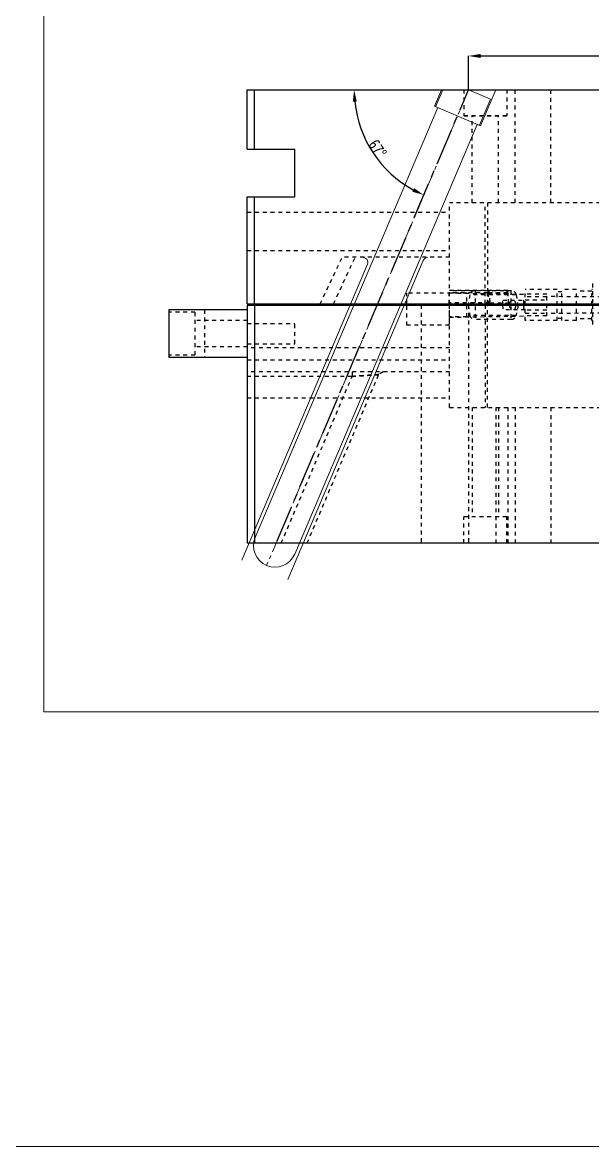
# Model space of a CAD drawing. Header units: millimetres. Extents: x 583 to 1942, y -5112 to 253.
# Drawn here: x 947.4 to 1186.9, y -5111.9 to -4639.5 of the extents above; entities that cross this region are included whole.
import ezdxf

# ---------------------------------------------------------------- set-up
doc = ezdxf.new("R2010")
doc.units = ezdxf.units.MM
doc.header["$LTSCALE"] = 16.335
doc.header["$PDMODE"] = 3
doc.header["$PDSIZE"] = 0.3125
doc.linetypes.add('CENTER', pattern=[0.6, 0.375, -0.075, 0.075, -0.075])
doc.linetypes.add('HIDDEN', pattern=[0.2, 0.1, -0.1])
doc.layers.get('0').update_dxf_attribs({"linetype": 'CONTINUOUS'})
doc.layers.get('Defpoints').update_dxf_attribs({"linetype": 'CONTINUOUS'})
doc.layers.add('DEFAULT_2', color=8, linetype='HIDDEN')
doc.layers.add('epin', color=13, linetype='CONTINUOUS', lineweight=9)
doc.layers.add('slide', color=42, linetype='CONTINUOUS', lineweight=20)
doc.styles.get("Standard").update_dxf_attribs({"font": 'txt', "width": 0.8})
doc.dimstyles.new('副本 11', dxfattribs={"dimtxt": 2.5, "dimasz": 2.5, "dimexe": 1.25, "dimexo": 0.625, "dimtad": 1, "dimdsep": 46, "dimtxsty": 'Standard', "dimcen": 2.5, "dimadec": 0, "dimazin": 0, "dimtfac": 1, "dimtmove": 0, "dimatfit": 3, "dimfxl": 0, "dimarcsym": 0})

# ---------------------------------------------------------------- blocks, each defined once
blk = doc.blocks.new('*D462')
at = {"layer": 'Defpoints', "color": 0}
for p in [(1041.82, -4667.77), (1348.82, -4667.77), (1441.82, -4667.77), (1383.03, -4701.58), (1429.3, -4857.36)]:
    blk.add_point(p, dxfattribs=at)
at = {"layer": 'epin', "color": 4, "lineweight": -2}
blk.add_arc((1348.82, -4667.77), 48.1, 298.9588, 354.0412, dxfattribs=at)
at = {"layer": 'epin', "color": 4}
for points in [[(1395.83, -4672.72), (1397.49, -4672.8), (1396.92, -4667.77)], [(1372.47, -4710.6), (1371.74, -4709.1), (1367.61, -4712.04)]]:
    blk.add_solid(points, dxfattribs=at)
at = {"layer": 'epin', "color": 6, "insert": (1387.1, -4692.55), "char_height": 5, "attachment_point": 5, "rotation": 57.0755}
blk.add_mtext('67°', dxfattribs=at)
blk = doc.blocks.new('*D465')
at = {"layer": 'Defpoints', "color": 0}
for p in [(1041.82, -4667.77), (1134.82, -4667.77), (1441.82, -4667.77), (1100.61, -4701.58), (1054.34, -4857.36)]:
    blk.add_point(p, dxfattribs=at)
at = {"layer": 'epin', "color": 4, "lineweight": -2}
blk.add_arc((1134.82, -4667.77), 48.1, 185.9588, 241.0412, dxfattribs=at)
at = {"layer": 'epin', "color": 4}
for points in [[(1086.15, -4672.8), (1087.81, -4672.72), (1086.72, -4667.77)], [(1111.9, -4709.1), (1111.17, -4710.6), (1116.03, -4712.04)]]:
    blk.add_solid(points, dxfattribs=at)
at = {"layer": 'epin', "color": 6, "insert": (1096.55, -4692.55), "char_height": 5, "attachment_point": 5, "rotation": 302.9245}
blk.add_mtext('67°', dxfattribs=at)
blk = doc.blocks.new('*D466')
at = {"layer": 'Defpoints', "color": 0}
for p in [(1241.82, -4653.57), (1134.82, -4667.77), (1241.82, -4667.77)]:
    blk.add_point(p, dxfattribs=at)
at = {"layer": 'epin', "color": 4, "lineweight": -2}
for p, q in [((1134.82, -4667.77), (1134.82, -4653.57)), ((1139.82, -4653.57), (1236.82, -4653.57)), ((1241.82, -4667.77), (1241.82, -4653.57))]:
    blk.add_line(p, q, dxfattribs=at)
at = {"layer": 'epin', "color": 4}
for points in [[(1139.82, -4652.74), (1139.82, -4654.4), (1134.82, -4653.57)], [(1236.82, -4652.74), (1236.82, -4654.4), (1241.82, -4653.57)]]:
    blk.add_solid(points, dxfattribs=at)
at = {"layer": 'epin', "color": 6, "insert": (1197.27, -4651.07), "char_height": 5, "attachment_point": 5}
blk.add_mtext('107', dxfattribs=at)

msp = doc.modelspace()

# ---------------------------------------------------------------- linework, layer by layer
at = {"color": 7, "linetype": 'Continuous'}
for p, q in [((1041.821, -4692.766), (1041.821, -4667.766)), ((1041.821, -4667.766), (1441.821, -4667.766)), ((1044.821, -4692.766), (1044.821, -4667.766)), ((1041.821, -4692.766), (1061.821, -4692.766)), ((1061.821, -4712.766), (1061.821, -4692.766)), ((1041.821, -4757.766), (1041.821, -4712.766)), ((1041.821, -4712.766), (1061.821, -4712.766)), ((1044.821, -4757.766), (1044.821, -4712.766)), ((1041.821, -4760.266), (1008.821, -4760.266)), ((1008.821, -4760.266), (1008.821, -4780.266)), ((1041.821, -4757.766), (1441.821, -4757.766)), ((1041.821, -4758.266), (1041.821, -4858.266)), ((1041.821, -4758.266), (1441.821, -4758.266)), ((1044.821, -4758.266), (1044.821, -4858.266)), ((1108.821, -4758.266), (1108.821, -4757.766)), ((1126.721, -4758.266), (1126.721, -4757.796)), ((1126.821, -4758.266), (1126.821, -4757.766)), ((1142.821, -4758.266), (1142.821, -4757.766)), ((1151.821, -4758.266), (1151.777, -4757.766)), ((1041.821, -4780.266), (1008.821, -4780.266)), ((1041.821, -4858.266), (1441.821, -4858.266))]:
    msp.add_line(p, q, dxfattribs=at)
msp.add_arc((1152.757, -4757.266), 1, 210.36038, 248.75, dxfattribs=at)
at = {"layer": 'DEFAULT_2', "color": 1, "linetype": 'CENTER', "ltscale": 2.509301}
msp.add_line((1054.344, -4857.358), (1134.821, -4667.766), dxfattribs=at)
at = {"layer": 'DEFAULT_2', "color": 8, "linetype": 'HIDDEN'}
for p, q in [((1132.821, -4667.766), (1132.821, -4678.766)), ((1132.821, -4667.766), (1132.821, -4678.766)), ((1150.821, -4667.766), (1150.821, -4678.766)), ((1150.821, -4667.766), (1150.821, -4678.766)), ((1154.321, -4715.266), (1154.321, -4667.766)), ((1169.321, -4715.266), (1169.321, -4667.766)), ((1132.821, -4678.766), (1150.821, -4678.766)), ((1150.821, -4678.766), (1132.821, -4678.766)), ((1136.321, -4715.266), (1136.321, -4678.766)), ((1147.321, -4715.266), (1147.321, -4678.766)), ((1041.821, -4719.266), (1126.821, -4719.266)), ((1126.821, -4757.766), (1126.821, -4715.266)), ((1356.821, -4715.266), (1126.821, -4715.266)), ((1141.821, -4757.766), (1141.821, -4715.266)), ((1142.821, -4715.266), (1142.821, -4752.066)), ((1041.821, -4735.266), (1126.821, -4735.266)), ((1072.52, -4757.766), (1081.706, -4738.066)), ((1078.037, -4757.766), (1087.223, -4738.066)), ((1126.821, -4738.066), (1081.706, -4738.066)), ((1126.821, -4752.066), (1151.298, -4752.066)), ((1152.844, -4752.266), (1126.821, -4752.266)), ((1137.58, -4752.266), (1137.58, -4764.266)), ((1142.821, -4757.766), (1142.821, -4752.266)), ((1142.908, -4752.266), (1142.908, -4753.179)), ((1143.329, -4752.066), (1143.791, -4757.353)), ((1151.761, -4757.353), (1151.298, -4752.066)), ((1152.58, -4752.266), (1152.58, -4764.266)), ((1158.58, -4764.799), (1158.58, -4751.734)), ((1172.047, -4751.734), (1158.58, -4751.734)), ((1172.047, -4764.799), (1172.047, -4751.734)), ((1174.057, -4764.799), (1174.057, -4751.734)), ((1180.087, -4751.734), (1174.057, -4751.734)), ((1180.087, -4764.799), (1180.087, -4751.734)), ((1186.62, -4752.488), (1180.087, -4752.488)), ((1186.62, -4764.799), (1186.62, -4751.734)), ((1186.878, -4751.734), (1186.62, -4751.734)), ((1186.9, -4749.221), (1186.821, -4758.266)), ((1108.821, -4757.766), (1108.821, -4753.266)), ((1134.103, -4753.266), (1108.821, -4753.266)), ((1126.721, -4757.796), (1126.721, -4753.266)), ((1126.821, -4753.139), (1158.58, -4753.694)), ((1142.908, -4753.179), (1126.821, -4753.179)), ((1134.103, -4763.266), (1134.103, -4753.266)), ((1135.347, -4753.919), (1134.58, -4758.266)), ((1154.814, -4753.919), (1135.347, -4753.919)), ((1142.908, -4753.179), (1143.353, -4758.266)), ((1149.053, -4758.266), (1149.218, -4756.266)), ((1149.218, -4756.266), (1158.58, -4756.266)), ((1151.777, -4757.766), (1151.376, -4753.179)), ((1154.814, -4753.919), (1155.58, -4758.266)), ((1167.625, -4753.694), (1158.58, -4753.694)), ((1167.625, -4754.873), (1158.58, -4754.873)), ((1158.58, -4756.074), (1167.625, -4756.074)), ((1167.625, -4762.839), (1167.625, -4753.694)), ((1203.805, -4755), (1167.625, -4754.684)), ((1174.057, -4752.639), (1172.047, -4752.639)), ((1019.821, -4761.266), (1008.821, -4761.266)), ((1019.821, -4761.266), (1019.821, -4779.266)), ((1023.821, -4760.266), (1023.821, -4780.266)), ((1108.821, -4766.766), (1108.821, -4758.266)), ((1114.821, -4758.266), (1114.821, -4858.266)), ((1126.721, -4758.266), (1126.721, -4766.766)), ((1143.791, -4757.353), (1126.821, -4757.353)), ((1126.821, -4801.266), (1126.821, -4758.266)), ((1126.821, -4758.326), (1149.182, -4758.326)), ((1134.58, -4758.266), (1135.347, -4762.614)), ((1134.821, -4758.266), (1134.821, -4858.266)), ((1141.821, -4758.266), (1141.821, -4801.266)), ((1142.821, -4801.266), (1142.821, -4758.266)), ((1143.791, -4758.266), (1143.791, -4757.353)), ((1149.053, -4758.266), (1149.218, -4760.266)), ((1158.58, -4760.266), (1149.218, -4760.266)), ((1155.58, -4758.266), (1154.814, -4762.614)), ((1155.519, -4758.326), (1169.578, -4758.326)), ((1155.569, -4758.33), (1155.575, -4758.296)), ((1167.625, -4760.459), (1158.58, -4760.459)), ((1158.58, -4761.66), (1167.625, -4761.66)), ((1203.805, -4761.533), (1167.625, -4761.848)), ((1186.821, -4758.266), (1186.9, -4767.311)), ((1041.821, -4764.766), (1019.821, -4764.766)), ((1041.821, -4766.016), (1061.821, -4766.016)), ((1061.821, -4774.516), (1061.821, -4766.016)), ((1126.721, -4766.766), (1108.821, -4766.766)), ((1134.103, -4763.266), (1126.721, -4763.266)), ((1126.821, -4763.393), (1158.58, -4762.839)), ((1154.814, -4762.614), (1135.347, -4762.614)), ((1152.844, -4764.266), (1137.316, -4764.266)), ((1167.625, -4762.839), (1158.58, -4762.839)), ((1172.047, -4764.799), (1158.58, -4764.799)), ((1174.057, -4763.894), (1172.047, -4763.894)), ((1180.087, -4764.799), (1174.057, -4764.799)), ((1186.62, -4764.045), (1180.087, -4764.045)), ((1186.878, -4764.799), (1186.62, -4764.799)), ((1041.821, -4775.766), (1019.821, -4775.766)), ((1041.821, -4774.516), (1061.821, -4774.516)), ((1019.821, -4779.266), (1008.821, -4779.266)), ((1126.821, -4776.266), (1041.821, -4776.266)), ((1041.821, -4781.266), (1126.821, -4781.266)), ((1126.821, -4786.266), (1041.821, -4786.266)), ((1085.844, -4788.266), (1041.821, -4788.266)), ((1056.131, -4858.266), (1085.844, -4788.266)), ((1066.995, -4858.266), (1097.04, -4787.485)), ((1085.844, -4786.266), (1085.844, -4788.266)), ((1097.039, -4787.485), (1097.04, -4787.485)), ((1098.881, -4786.266), (1097.04, -4787.485)), ((1041.821, -4797.266), (1126.821, -4797.266)), ((1126.821, -4801.266), (1356.821, -4801.266)), ((1136.321, -4801.266), (1136.321, -4847.266)), ((1146.321, -4801.266), (1146.321, -4858.266)), ((1147.321, -4801.266), (1147.321, -4847.266)), ((1151.321, -4801.266), (1151.321, -4858.266)), ((1154.321, -4801.266), (1154.321, -4858.266)), ((1169.321, -4801.266), (1169.321, -4858.266)), ((1132.821, -4858.266), (1132.821, -4847.266)), ((1150.821, -4847.266), (1132.821, -4847.266)), ((1150.821, -4858.266), (1150.821, -4847.266))]:
    msp.add_line(p, q, dxfattribs=at)
for centre, radius, start, end in [((1137.316, -4754.266), 2, 90, 170), ((1150.379, -4753.266), 1, 5, 90), ((1152.844, -4754.266), 2, 10, 90), ((984.882, -4798.167), 174.517, 13.21655, 13.89199), ((1152.757, -4757.266), 1, 185, 210.36038), ((1152.757, -4757.266), 1, 248.75, 270), ((984.882, -4718.366), 174.517, 346.10801, 346.78345), ((1137.316, -4762.266), 2, 190, 270), ((1152.844, -4762.266), 2, 270, 350)]:
    msp.add_arc(centre, radius, start, end, dxfattribs=at)
for centre, major_axis, ratio, start_param, end_param in [((1155.749, -4758.285), (2.548, 4.223), 0.7368471, 1.5370698, 1.9850469), ((1162.337, -4758.266), (-2.795, 4.636), 0.7368303, 0.7474227, 1.152689), ((1155.749, -4758.248), (-2.548, 4.223), 0.7368471, 1.1565458, 1.6045229), ((1162.337, -4758.266), (2.795, 4.636), 0.7368303, -4.2942816, -3.8890154)]:
    msp.add_ellipse(centre, major_axis=major_axis, ratio=ratio, start_param=start_param, end_param=end_param, dxfattribs=at)
for points, knots in [([(1151.376, -4753.179), (1151.375, -4753.175), (1151.355, -4753.175), (1151.33, -4753.169), (1151.276, -4753.167), (1151.206, -4753.163), (1151.115, -4753.161), (1150.955, -4753.156), (1150.706, -4753.152), (1150.352, -4753.148), (1149.927, -4753.146), (1149.434, -4753.144), (1148.878, -4753.143), (1148.264, -4753.144), (1147.348, -4753.146), (1146.108, -4753.152), (1144.539, -4753.164), (1143.459, -4753.174), (1142.908, -4753.179)], [0, 0, 0, 0, 0.001335, 0.0049982, 0.0110279, 0.0194208, 0.0301684, 0.0432475, 0.0762591, 0.1181626, 0.1685619, 0.2269717, 0.2928429, 0.3655331, 0.4443552, 0.6172282, 0.8049096, 1, 1, 1, 1]), ([(1142.908, -4753.179), (1143.459, -4753.174), (1144.539, -4753.164), (1146.107, -4753.152), (1147.347, -4753.146), (1148.263, -4753.144), (1148.876, -4753.143), (1149.433, -4753.144), (1149.926, -4753.146), (1150.352, -4753.148), (1150.705, -4753.152), (1150.954, -4753.156), (1151.114, -4753.161), (1151.206, -4753.163), (1151.276, -4753.167), (1151.33, -4753.169), (1151.355, -4753.175), (1151.375, -4753.175), (1151.376, -4753.179)], [0, 0, 0, 0, 0.1950224, 0.3826039, 0.5554775, 0.6343047, 0.7070071, 0.7728947, 0.8313227, 0.8817489, 0.9236706, 0.956714, 0.9698043, 0.9805576, 0.9889573, 0.9949939, 0.9986626, 1, 1, 1, 1]), ([(1143.791, -4757.353), (1144.31, -4757.359), (1145.328, -4757.369), (1146.805, -4757.38), (1148.167, -4757.387), (1149.205, -4757.389), (1149.939, -4757.389), (1150.403, -4757.387), (1150.803, -4757.384), (1151.135, -4757.38), (1151.369, -4757.376), (1151.519, -4757.372), (1151.604, -4757.369), (1151.669, -4757.365), (1151.72, -4757.363), (1151.742, -4757.358), (1151.761, -4757.357), (1151.761, -4757.353)], [0, 0, 0, 0, 0.1951927, 0.3830066, 0.5561041, 0.7077866, 0.7737023, 0.8321161, 0.8824864, 0.924312, 0.9572164, 0.9702293, 0.980901, 0.9892125, 0.9951576, 0.9987363, 1, 1, 1, 1]), ([(1097.04, -4787.485), (1097.039, -4787.486), (1097.032, -4787.485), (1097.022, -4787.488), (1097.002, -4787.489), (1096.962, -4787.492), (1096.892, -4787.496), (1096.788, -4787.503), (1096.654, -4787.512), (1096.491, -4787.523), (1096.301, -4787.536), (1095.995, -4787.558), (1095.551, -4787.589), (1094.951, -4787.631), (1094.266, -4787.678), (1093.507, -4787.731), (1092.684, -4787.789), (1091.483, -4787.873), (1089.886, -4787.982), (1087.895, -4788.126), (1086.534, -4788.223), (1085.844, -4788.266)], [0, 0, 0, 0, 0.0003807, 0.0014272, 0.0031408, 0.0055194, 0.0122617, 0.0216334, 0.0336135, 0.0481593, 0.065182, 0.0845867, 0.1301628, 0.1841014, 0.245542, 0.3136126, 0.3874563, 0.4662299, 0.6353461, 0.8151894, 1, 1, 1, 1]), ([(1085.844, -4788.266), (1086.531, -4788.223), (1087.887, -4788.126), (1089.871, -4787.983), (1091.738, -4787.855), (1093.189, -4787.754), (1094.24, -4787.68), (1094.925, -4787.633), (1095.527, -4787.591), (1096.037, -4787.554), (1096.4, -4787.529), (1096.638, -4787.512), (1096.774, -4787.504), (1096.881, -4787.497), (1096.961, -4787.494), (1097.008, -4787.488), (1097.033, -4787.489), (1097.039, -4787.485)], [0, 0, 0, 0, 0.1840937, 0.3632877, 0.5318674, 0.6841503, 0.7521559, 0.8136153, 0.8676739, 0.9134827, 0.9502433, 0.9649885, 0.9771847, 0.9867877, 0.9937922, 0.9981945, 1, 1, 1, 1])]:
    msp.add_open_spline(points, degree=3, knots=knots, dxfattribs=at)
at = {"layer": 'epin', "color": 0}
for points in [[(582.855, 253.277), (1941.803, 253.277), (1941.803, -5111.924), (582.855, -5111.924)], [(956.363, -4297.273), (1547.485, -4297.273), (1547.485, -4929.285), (956.363, -4929.285)]]:
    msp.add_lwpolyline(points, close=True, dxfattribs=at)
at = {"layer": 'slide', "color": 1, "linetype": 'CENTER', "ltscale": 1.295016}
msp.add_line((1134.821, -4667.766), (1049.95, -4867.709), dxfattribs=at)
at = {"layer": 'slide', "color": 112}
for p, q in [((1123.414, -4667.766), (1120.467, -4674.71)), ((1123.957, -4667.766), (1120.927, -4674.905)), ((1134.821, -4667.766), (1144.026, -4671.674)), ((1139.337, -4682.72), (1144.026, -4671.674)), ((1139.797, -4682.915), (1146.228, -4667.766)), ((1121.847, -4675.296), (1045.182, -4855.908)), ((1120.467, -4674.71), (1139.797, -4682.915)), ((1061.751, -4862.941), (1138.416, -4682.329)), ((1092.308, -4741.048), (1039.503, -4865.447)), ((1115.785, -4739.485), (1058.834, -4873.652))]:
    msp.add_line(p, q, dxfattribs=at)
for centre, radius, start, end in [((1090.467, -4740.266), 2, 337, 90), ((1117.626, -4740.266), 2, 90, 157), ((1053.467, -4859.424), 9, 157, 337)]:
    msp.add_arc(centre, radius, start, end, dxfattribs=at)

# ---------------------------------------------------------------- dimensions: what is measured, and where the dimension line sits
at = {"layer": 'epin', "color": 0}
dim = msp.add_linear_dim(base=(1241.821, -4653.568), p1=(1134.821, -4667.766), p2=(1241.821, -4667.766), angle=180, dimstyle='副本 11', override={"dimtxt": 5, "dimasz": 5, "dimexe": 0, "dimexo": 0, "dimgap": 0, "dimcen": 0, "dimclrd": 4, "dimclre": 4, "dimclrt": 6, "dimtofl": 0}, dxfattribs=at)
dim.commit()
dim.dimension.update_dxf_attribs({"geometry": '*D466', "text_midpoint": (1197.274, -4653.568), "dimtype": 160})
for base, line1, line2, picture, middle in [((1383.029, -4701.579), ((1429.297, -4857.358), (1348.821, -4667.766)), ((1041.821, -4667.766), (1441.821, -4667.766)), '*D462', (1389.194, -4693.909)), ((1100.613, -4701.579), ((1054.344, -4857.358), (1134.821, -4667.766)), ((1441.821, -4667.766), (1041.821, -4667.766)), '*D465', (1094.448, -4693.909))]:
    dim = msp.add_angular_dim_2l(base=base, line1=line1, line2=line2, dimstyle='副本 11', override={"dimtxt": 5, "dimasz": 5, "dimexe": 0, "dimexo": 0, "dimgap": 0, "dimcen": 0, "dimclrd": 4, "dimclre": 4, "dimclrt": 6, "dimtofl": 0}, dxfattribs=at)
    dim.commit()
    dim.dimension.update_dxf_attribs({"geometry": picture, "text_midpoint": middle, "dimtype": 162})

doc.saveas('drawing.dxf')
